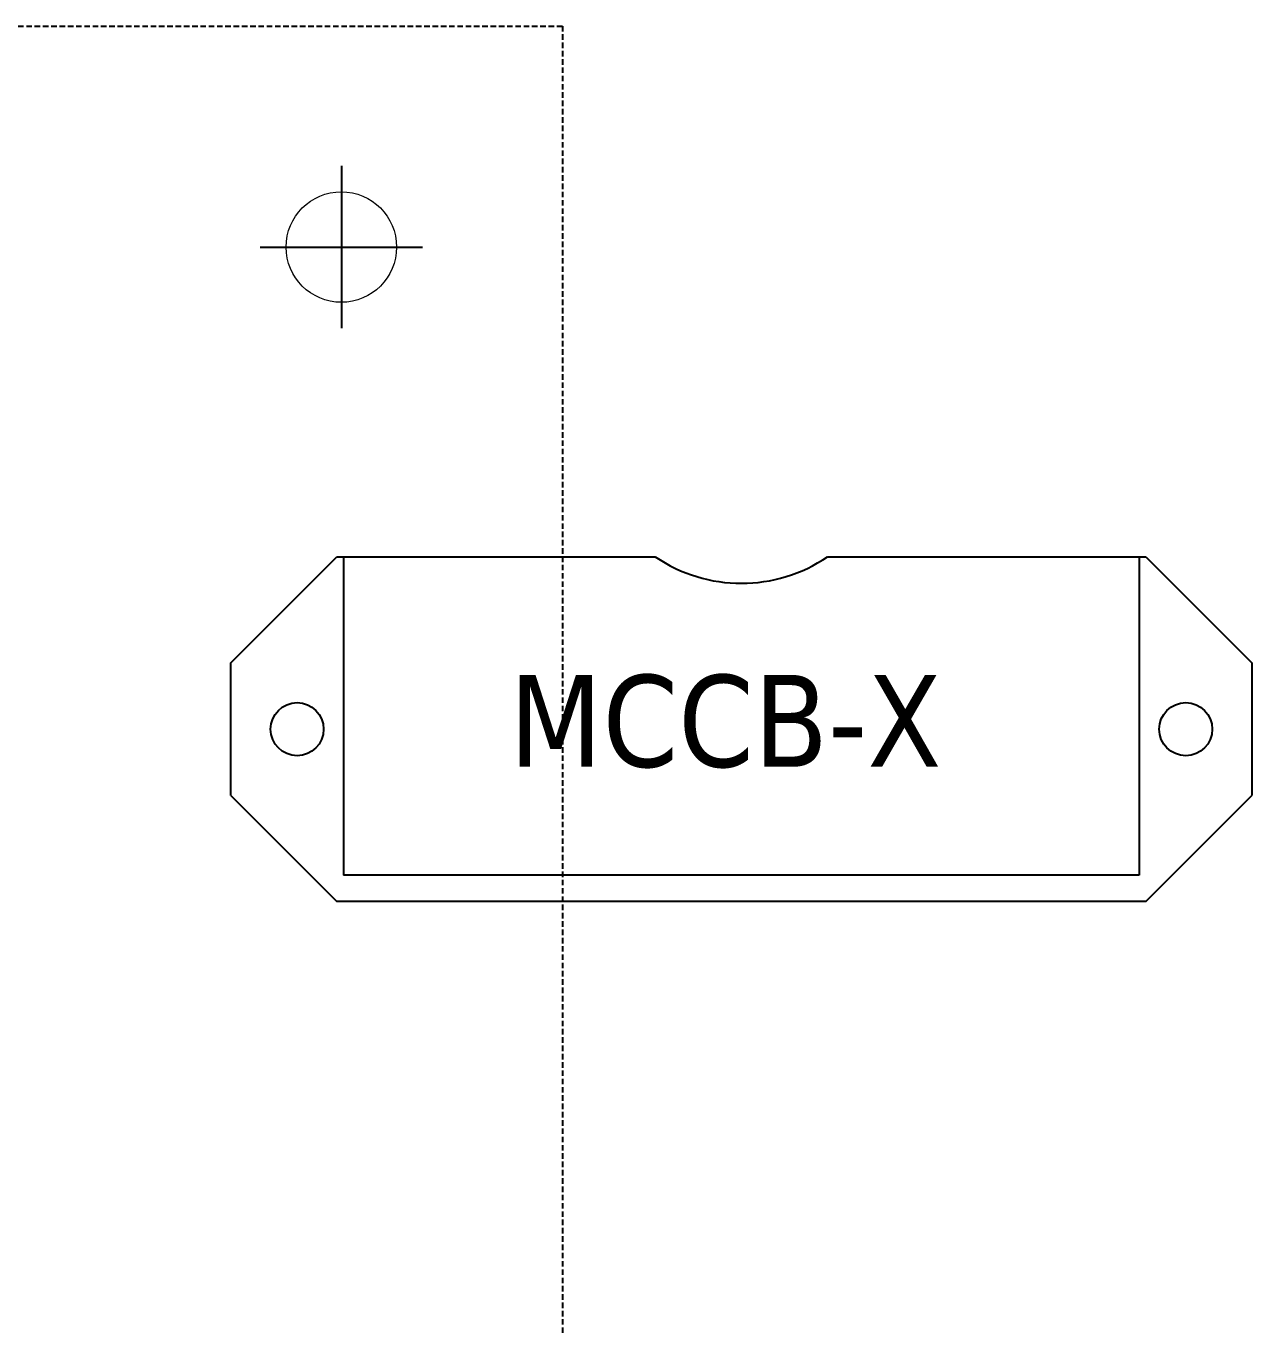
# Model space of a CAD drawing. Header units: millimetres. Extents: x 0 to 4227, y 0 to 2989.
# Drawn here: x 2892.8 to 2948.3, y 1593.4 to 1652.2 of the extents above; entities that cross this region are included whole.
import ezdxf
from ezdxf.enums import TextEntityAlignment as Align

# ---------------------------------------------------------------- set-up
doc = ezdxf.new("R2010")
doc.units = ezdxf.units.MM
doc.linetypes.add('DASHED', pattern=[0.75, 0.5, -0.25])
for name, color, linetype in [('KICHTHUOC', 8, 'Continuous'), ('Text', 4, 'Continuous'), ('THIET BI', 2, 'Continuous')]:
    doc.layers.add(name, color=color, linetype=linetype)
doc.styles.add('Tahoma (Input Text)', font='tahoma.ttf')

# ---------------------------------------------------------------- blocks, each defined once
blk = doc.blocks.new('hvnhgjghj')
at = {"layer": 'KICHTHUOC', "color": 95}
for p, q in [((-8611.841, 37566.349), (-8603.841, 37574.349)), ((-8603.841, 37574.349), (-8579.841, 37574.349)), ((-8603.341, 37574.349), (-8603.341, 37550.349)), ((-8566.841, 37574.349), (-8542.841, 37574.349)), ((-8543.341, 37574.349), (-8543.341, 37550.349)), ((-8542.841, 37574.349), (-8534.841, 37566.349)), ((-8611.841, 37556.349), (-8611.841, 37566.349)), ((-8534.841, 37566.349), (-8534.841, 37556.349)), ((-8611.841, 37556.349), (-8603.841, 37548.349)), ((-8542.841, 37548.349), (-8534.841, 37556.349)), ((-8543.341, 37550.349), (-8603.341, 37550.349)), ((-8542.841, 37548.349), (-8603.841, 37548.349))]:
    blk.add_line(p, q, dxfattribs=at)
for centre in [(-8606.841, 37561.349), (-8539.841, 37561.349)]:
    blk.add_circle(centre, 2, dxfattribs=at)
blk.add_arc((-8573.341, 37583.912), 11.562, 235.79454, 304.20546, dxfattribs=at)

msp = doc.modelspace()

# ---------------------------------------------------------------- linework, layer by layer
at = {"color": 6, "linetype": 'Continuous', "ltscale": 0.5}
for p, q in [((2907.069, 1645.884), (2907.069, 1638.536)), ((2903.395, 1642.21), (2910.743, 1642.21))]:
    msp.add_line(p, q, dxfattribs=at)
at = {"color": 2, "lineweight": 13}
msp.add_circle((2907.069, 1642.21), 2.5, dxfattribs=at)
at = {"layer": 'THIET BI', "color": 4, "linetype": 'DASHED', "ltscale": 0.5}
msp.add_lwpolyline([(2784.069, 1652.21), (2917.069, 1652.21), (2917.069, 1048.21), (2784.069, 1048.21)], close=True, dxfattribs=at)

# ---------------------------------------------------------------- block references
at = {"layer": 'KICHTHUOC', "xscale": 0.599999999976717, "yscale": 0.599999999976717, "zscale": 0.599999999976717}
msp.add_blockref('hvnhgjghj', (8069.173, -20916.411), dxfattribs=at)
msp.add_blockref('hvnhgjghj', (8069.173, -20916.411), dxfattribs=at)

# ---------------------------------------------------------------- texts
at = {"layer": 'Text', "linetype": 'Continuous', "style": 'Tahoma (Input Text)'}
msp.add_text('MCCB-X', height=4.157, dxfattribs=at).set_placement((2924.438, 1618.696), align=Align.CENTER)
msp.add_text('MCCB-X', height=4.157, dxfattribs=at).set_placement((2924.438, 1618.696), align=Align.CENTER)

doc.saveas('drawing.dxf')
